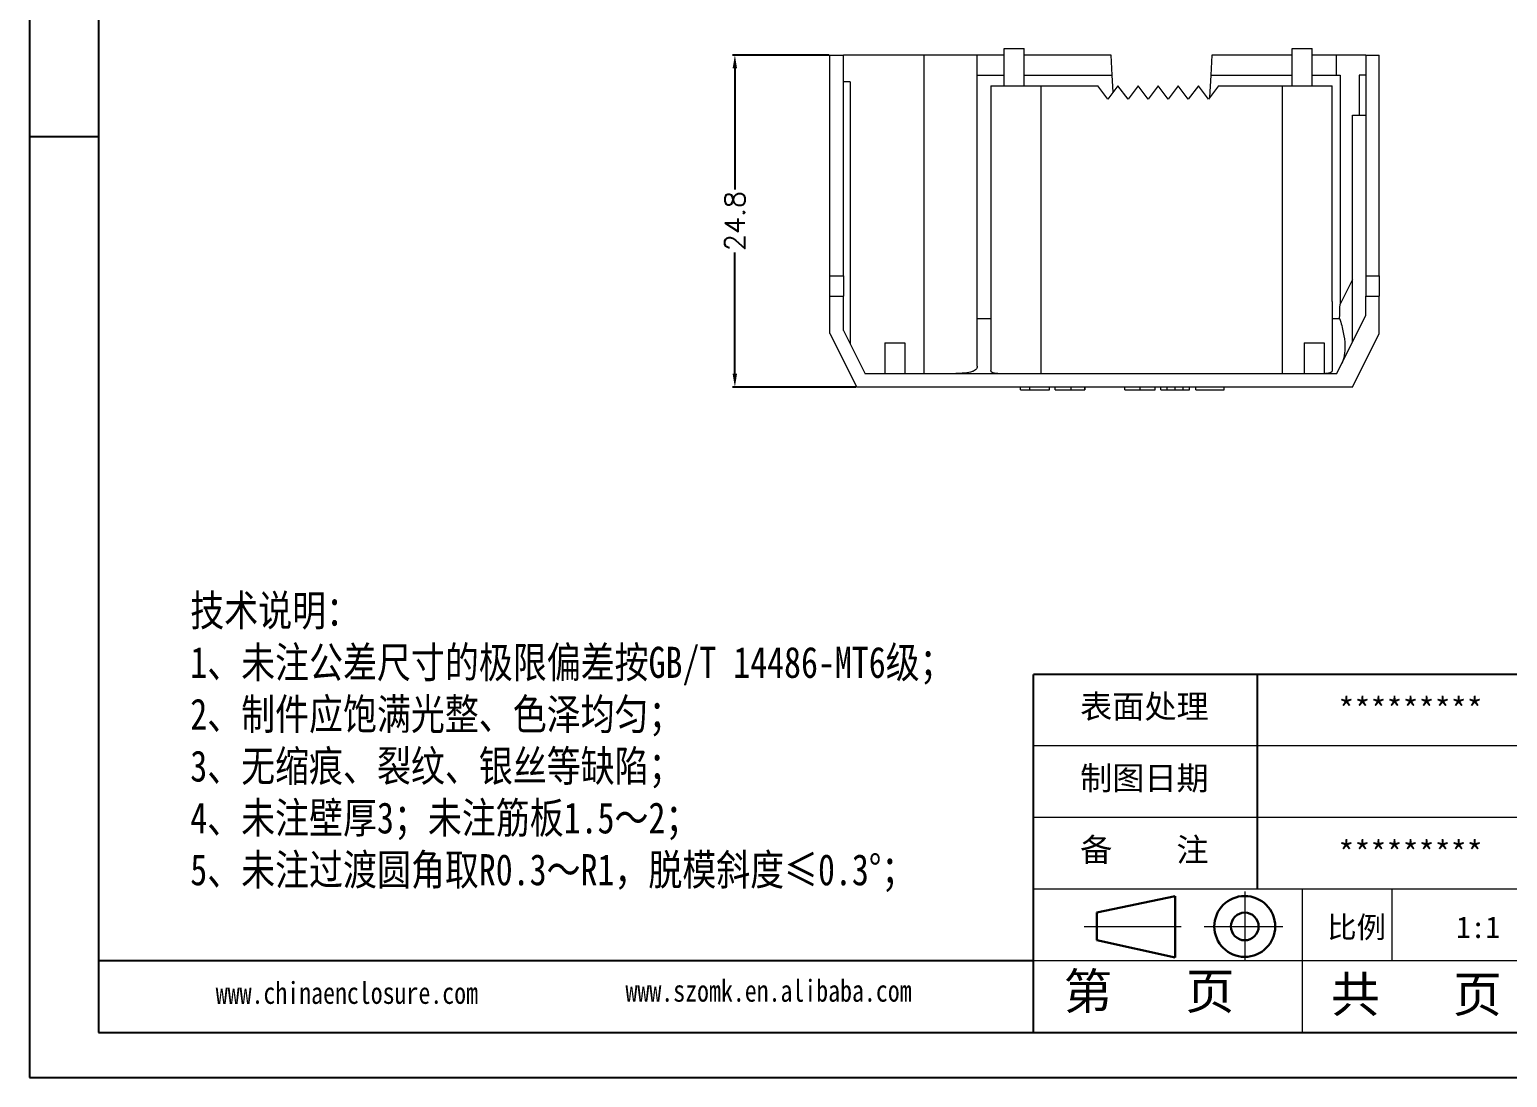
# Model space of a CAD drawing. Header units: inches. Extents: x 1287 to 2841, y 536 to 880.
# Drawn here: x 2408.2 to 2518.6, y 535.9 to 614.2 of the extents above; entities that cross this region are included whole.
import ezdxf

# ---------------------------------------------------------------- set-up
doc = ezdxf.new("R2010")
doc.units = ezdxf.units.IN
doc.linetypes.add('CENTER2', pattern=[28.575, 19.05, -3.175, 3.175, -3.175])
doc.layers.add('文字', color=81, linetype='Continuous')
for name, color, linetype, lineweight in [('粗实线', 7, 'Continuous', 30), ('细实线', 3, 'Continuous', 9), ('细点划线', 2, 'CENTER2', 9)]:
    doc.layers.add(name, color=color, linetype=linetype, lineweight=lineweight)
doc.styles.get("Standard").update_dxf_attribs({"font": 'txt', "bigfont": 'gbcbig.shx'})
doc.styles.add('宋体', font='', dxfattribs={"width": 0.8, "height": 3.5})
doc.styles.get('宋体').set_extended_font_data('SimSun')
doc.dimstyles.new('1.5', dxfattribs={"dimtxt": 1.5, "dimasz": 1, "dimexe": 0.18, "dimexo": 0.0625, "dimgap": 0.1, "dimtad": 0, "dimzin": 12, "dimdsep": 46, "dimtxsty": 'Standard', "dimcen": 0.5, "dimclrd": 3, "dimclre": 3, "dimadec": 0, "dimazin": 0, "dimtfac": 1, "dimtofl": 0, "dimtmove": 0, "dimatfit": 3, "dimfxl": 1, "dimtolj": 1, "dimtzin": 0, "dimarcsym": 0})

# ---------------------------------------------------------------- blocks, each defined once
blk = doc.blocks.new('*D105')
at = {"color": 3, "lineweight": -2}
for p, q in [((2467.92, 612.3), (2460.71, 612.3)), ((2460.89, 611.3), (2460.89, 602.25)), ((2460.89, 588.5), (2460.89, 597.55)), ((2469.92, 587.5), (2460.71, 587.5))]:
    blk.add_line(p, q, dxfattribs=at)
at = {"color": 3}
for points in [[(2460.72, 611.3), (2461.05, 611.3), (2460.89, 612.3)], [(2460.72, 588.5), (2461.05, 588.5), (2460.89, 587.5)]]:
    blk.add_solid(points, dxfattribs=at)
at = {"layer": 'Defpoints', "color": 0}
for p in [(2460.89, 612.3), (2467.99, 612.3), (2469.99, 587.5)]:
    blk.add_point(p, dxfattribs=at)
at = {"color": 0, "insert": (2460.89, 599.9), "char_height": 1.5, "attachment_point": 5, "rotation": 90}
blk.add_mtext('\\A1;24.8', dxfattribs=at)

msp = doc.modelspace()

# ---------------------------------------------------------------- linework, layer by layer
for p, q in [((2408.241, 676.436), (2408.241, 535.949)), ((2413.382, 673.091), (2413.382, 539.294)), ((2413.382, 606.193), (2408.241, 606.193)), ((2408.241, 600.989), (2408.241, 535.949)), ((2523.306, 566.053), (2483.167, 566.053)), ((2483.167, 539.294), (2483.167, 566.053)), ((2499.892, 549.998), (2499.892, 566.053)), ((2483.167, 544.646), (2413.382, 544.646)), ((2413.382, 539.294), (2603.585, 539.294)), ((2408.241, 535.949), (2606.929, 535.949)), ((2408.241, 535.949), (2500.226, 535.949))]:
    msp.add_line(p, q)
at = {"color": 7, "linetype": 'Continuous', "lineweight": 15}
for p, q in [((2467.985, 612.3), (2468.985, 612.3)), ((2467.985, 595.8), (2467.985, 612.3)), ((2468.985, 595.8), (2468.985, 612.3)), ((2474.985, 612.3), (2468.985, 612.3)), ((2474.985, 612.3), (2474.985, 588.5)), ((2478.985, 612.3), (2474.985, 612.3)), ((2478.985, 589.068), (2478.985, 612.3)), ((2480.985, 612.3), (2478.985, 612.3)), ((2480.985, 610), (2480.985, 612.8)), ((2480.985, 612.8), (2482.485, 612.8)), ((2482.485, 610), (2482.485, 612.8)), ((2488.985, 612.3), (2482.485, 612.3)), ((2489.06, 610.8), (2488.985, 612.3)), ((2496.485, 612.3), (2496.41, 610.8)), ((2502.485, 612.3), (2496.485, 612.3)), ((2502.485, 612.8), (2503.985, 612.8)), ((2502.485, 610), (2502.485, 612.8)), ((2503.985, 610), (2503.985, 612.8)), ((2505.808, 612.3), (2503.985, 612.3)), ((2505.808, 610.8), (2505.808, 612.3)), ((2507.985, 612.3), (2505.808, 612.3)), ((2507.985, 612.3), (2508.985, 612.3)), ((2507.985, 612.3), (2507.985, 595.8)), ((2508.985, 595.8), (2508.985, 612.3)), ((2469.485, 610.3), (2468.985, 610.3)), ((2469.485, 610.3), (2469.485, 590.736)), ((2478.985, 610.8), (2480.985, 610.8)), ((2482.485, 610.8), (2489.06, 610.8)), ((2489.124, 609.519), (2489.06, 610.8)), ((2496.41, 610.8), (2496.326, 609.122)), ((2496.41, 610.8), (2502.485, 610.8)), ((2503.985, 610.8), (2506.058, 610.8)), ((2506.058, 610.8), (2506.058, 593.695)), ((2507.985, 610.8), (2507.485, 610.8)), ((2507.485, 610.8), (2507.485, 607.8)), ((2479.985, 610), (2479.985, 593.9)), ((2479.985, 610), (2483.735, 610)), ((2483.735, 610), (2483.735, 588.5)), ((2483.735, 610), (2487.985, 610)), ((2488.735, 609), (2487.985, 610)), ((2489.485, 610), (2488.735, 609)), ((2490.235, 609), (2489.485, 610)), ((2490.985, 610), (2490.235, 609)), ((2491.735, 609), (2490.985, 610)), ((2492.485, 610), (2491.735, 609)), ((2493.235, 609), (2492.485, 610)), ((2493.985, 610), (2493.235, 609)), ((2494.735, 609), (2493.985, 610)), ((2495.485, 610), (2494.735, 609)), ((2496.235, 609), (2495.485, 610)), ((2496.985, 610), (2496.235, 609)), ((2496.985, 610), (2501.735, 610)), ((2501.735, 610), (2501.735, 588.5)), ((2501.735, 610), (2505.485, 610)), ((2505.485, 593.9), (2505.485, 610)), ((2506.985, 607.8), (2507.985, 607.8)), ((2506.985, 590.854), (2506.985, 607.8)), ((2467.985, 595.8), (2468.985, 595.8)), ((2467.985, 594.3), (2467.985, 595.8)), ((2468.985, 595.8), (2468.985, 594.3)), ((2507.985, 595.8), (2508.985, 595.8)), ((2507.985, 595.8), (2507.985, 594.3)), ((2508.985, 595.8), (2508.985, 594.3)), ((2467.985, 594.3), (2468.985, 594.3)), ((2467.985, 591.5), (2467.985, 594.3)), ((2468.985, 591.736), (2468.985, 594.3)), ((2479.985, 593.9), (2479.985, 588.744)), ((2505.485, 593.9), (2505.485, 588.744)), ((2507.985, 594.3), (2508.985, 594.3)), ((2507.985, 592.854), (2507.985, 594.3)), ((2508.985, 591.5), (2508.985, 594.3)), ((2478.985, 592.635), (2479.985, 592.635)), ((2505.485, 592.635), (2506.026, 592.635)), ((2505.808, 588.5), (2507.985, 592.854)), ((2467.985, 591.5), (2469.985, 587.5)), ((2468.985, 591.736), (2470.603, 588.5)), ((2506.985, 587.5), (2508.985, 591.5)), ((2472.085, 590.8), (2472.085, 588.5)), ((2472.085, 590.8), (2473.585, 590.8)), ((2473.585, 590.8), (2473.585, 588.5)), ((2503.385, 590.8), (2504.885, 590.8)), ((2503.385, 590.8), (2503.385, 588.5)), ((2504.885, 590.8), (2504.885, 588.5)), ((2505.808, 588.5), (2470.603, 588.5)), ((2506.985, 587.5), (2469.985, 587.5)), ((2482.208, 587.3), (2482.208, 587.5)), ((2482.208, 587.3), (2482.904, 587.3)), ((2482.904, 587.3), (2482.904, 587.5)), ((2484.377, 587.3), (2484.377, 587.5)), ((2484.787, 587.3), (2484.787, 587.5)), ((2485.994, 587.3), (2485.994, 587.5)), ((2487.018, 587.3), (2487.018, 587.5)), ((2487.033, 587.3), (2487.038, 587.3)), ((2487.038, 587.3), (2487.038, 587.5)), ((2489.985, 587.3), (2489.985, 587.5)), ((2491.132, 587.3), (2491.132, 587.5)), ((2492.257, 587.3), (2492.257, 587.5)), ((2492.687, 587.3), (2492.687, 587.5)), ((2492.687, 587.3), (2493.158, 587.3)), ((2493.158, 587.3), (2493.158, 587.5)), ((2493.752, 587.3), (2493.752, 587.5)), ((2494.345, 587.3), (2494.345, 587.5)), ((2494.345, 587.3), (2494.816, 587.3)), ((2494.816, 587.3), (2494.816, 587.5)), ((2495.307, 587.3), (2495.307, 587.5)), ((2495.307, 587.3), (2497.415, 587.3)), ((2497.415, 587.3), (2497.415, 587.5))]:
    msp.add_line(p, q, dxfattribs=at)
at = {"color": 8, "linetype": 'Continuous', "lineweight": 15}
msp.add_line((2506.985, 595.549), (2506.058, 593.695), dxfattribs=at)
at = {"color": 7, "linetype": 'Continuous', "lineweight": 15}
msp.add_ellipse((2494.319, 589), major_axis=(7.044, 14.087), ratio=0.6666667, start_param=5.281497, end_param=5.3558901, dxfattribs=at)
for points, knots in [([(2506.026, 592.635), (2506.147, 592.267), (2506.24, 591.915), (2506.372, 591.249), (2506.411, 590.932), (2506.433, 590.358), (2506.418, 590.099), (2506.338, 589.635), (2506.273, 589.43), (2506.186, 589.255)], [0, 0, 0, 0, 0.25, 0.25, 0.5, 0.5, 0.75, 0.75, 1, 1, 1, 1]), ([(2478.985, 589.068), (2478.985, 588.962), (2478.944, 588.873), (2478.817, 588.762), (2478.763, 588.728), (2478.636, 588.67), (2478.563, 588.645), (2478.312, 588.58), (2478.102, 588.55), (2477.741, 588.522), (2477.613, 588.515), (2477.342, 588.505), (2477.197, 588.502), (2477.048, 588.5)], [0, 0, 0, 0, 0.25, 0.25, 0.375, 0.375, 0.5, 0.5, 0.75, 0.75, 0.875, 0.875, 1, 1, 1, 1]), ([(2480.682, 588.5), (2480.453, 588.507), (2480.281, 588.527), (2480.044, 588.607), (2479.985, 588.666), (2479.985, 588.744)], [0, 0, 0, 0, 0.5, 0.5, 1, 1, 1, 1]), ([(2505.485, 588.744), (2505.476, 588.707), (2505.458, 588.631), (2505.309, 588.56), (2505.119, 588.519), (2504.953, 588.51), (2504.885, 588.506)], [0, 0, 0, 0, 0.2815013, 0.5710924, 0.8259197, 1, 1, 1, 1]), ([(2482.904, 587.3), (2482.965, 587.3), (2483.083, 587.3), (2483.254, 587.3), (2483.413, 587.3), (2483.56, 587.3), (2483.694, 587.3), (2483.815, 587.3), (2483.925, 587.3), (2484.022, 587.3), (2484.107, 587.3), (2484.18, 587.3), (2484.241, 587.3), (2484.292, 587.3), (2484.329, 587.3), (2484.357, 587.3), (2484.375, 587.3), (2484.376, 587.3), (2484.377, 587.3)], [0, 0, 0, 0, 0.0692337, 0.1339969, 0.1946714, 0.2521042, 0.30692, 0.3595893, 0.4110017, 0.462155, 0.5145964, 0.5699229, 0.6289811, 0.6922817, 0.7607608, 0.8347204, 0.9141966, 1, 1, 1, 1]), ([(2484.787, 587.3), (2484.788, 587.3), (2484.789, 587.3), (2484.805, 587.3), (2484.832, 587.3), (2484.867, 587.3), (2484.915, 587.3), (2484.972, 587.3), (2485.041, 587.3), (2485.12, 587.3), (2485.209, 587.3), (2485.302, 587.3), (2485.403, 587.3), (2485.509, 587.3), (2485.622, 587.3), (2485.741, 587.3), (2485.866, 587.3), (2485.951, 587.3), (2485.994, 587.3)], [0, 0, 0, 0, 0.092205, 0.1786111, 0.2594675, 0.3347254, 0.4051724, 0.471102, 0.533277, 0.5918408, 0.6478317, 0.7007029, 0.7515354, 0.8009332, 0.8498384, 0.8985599, 0.9485671, 1, 1, 1, 1]), ([(2485.994, 587.3), (2486.081, 587.3), (2486.255, 587.3), (2486.499, 587.3), (2486.704, 587.3), (2486.868, 587.3), (2486.968, 587.3), (2487.014, 587.3), (2487.015, 587.3), (2487.015, 587.3)], [0, 0, 0, 0, 0.14676323, 0.29339989, 0.44013781, 0.58692658, 0.74069967, 0.89463043, 1, 1, 1, 1]), ([(2489.985, 587.3), (2489.986, 587.3), (2489.988, 587.3), (2490.002, 587.3), (2490.026, 587.3), (2490.059, 587.3), (2490.102, 587.3), (2490.155, 587.3), (2490.216, 587.3), (2490.289, 587.3), (2490.37, 587.3), (2490.458, 587.3), (2490.553, 587.3), (2490.655, 587.3), (2490.764, 587.3), (2490.881, 587.3), (2491.004, 587.3), (2491.088, 587.3), (2491.132, 587.3)], [0, 0, 0, 0, 0.0967644, 0.1864399, 0.2692626, 0.3457844, 0.4158022, 0.480414, 0.5400876, 0.5951589, 0.6474598, 0.6975554, 0.7468139, 0.7952447, 0.8441529, 0.8943153, 0.945877, 1, 1, 1, 1]), ([(2491.132, 587.3), (2491.175, 587.3), (2491.26, 587.3), (2491.382, 587.3), (2491.498, 587.3), (2491.606, 587.3), (2491.706, 587.3), (2491.799, 587.3), (2491.885, 587.3), (2491.964, 587.3), (2492.034, 587.3), (2492.094, 587.3), (2492.145, 587.3), (2492.186, 587.3), (2492.218, 587.3), (2492.242, 587.3), (2492.255, 587.3), (2492.257, 587.3), (2492.257, 587.3)], [0, 0, 0, 0, 0.0543889, 0.106204, 0.1560004, 0.2045622, 0.2529553, 0.3016945, 0.3513488, 0.4033011, 0.458129, 0.5178225, 0.5824316, 0.6526325, 0.7294733, 0.8126646, 0.9027601, 1, 1, 1, 1]), ([(2493.158, 587.3), (2493.158, 587.3), (2493.159, 587.3), (2493.168, 587.3), (2493.179, 587.3), (2493.198, 587.3), (2493.22, 587.3), (2493.249, 587.3), (2493.282, 587.3), (2493.321, 587.3), (2493.363, 587.3), (2493.41, 587.3), (2493.458, 587.3), (2493.511, 587.3), (2493.567, 587.3), (2493.626, 587.3), (2493.687, 587.3), (2493.73, 587.3), (2493.752, 587.3)], [0, 0, 0, 0, 0.0822287, 0.1589369, 0.2310083, 0.2985549, 0.3625196, 0.4234638, 0.4811776, 0.5383712, 0.594461, 0.6491249, 0.7048814, 0.7605985, 0.8175037, 0.8757424, 0.9362758, 1, 1, 1, 1]), ([(2493.752, 587.3), (2493.773, 587.3), (2493.816, 587.3), (2493.877, 587.3), (2493.936, 587.3), (2493.992, 587.3), (2494.045, 587.3), (2494.093, 587.3), (2494.14, 587.3), (2494.182, 587.3), (2494.221, 587.3), (2494.255, 587.3), (2494.283, 587.3), (2494.305, 587.3), (2494.324, 587.3), (2494.336, 587.3), (2494.344, 587.3), (2494.345, 587.3), (2494.345, 587.3)], [0, 0, 0, 0, 0.0637163, 0.1242422, 0.1824738, 0.2393719, 0.2950821, 0.3508317, 0.4054888, 0.4615717, 0.5187582, 0.5768766, 0.6374749, 0.7014317, 0.76897, 0.8411579, 0.9177815, 1, 1, 1, 1])]:
    msp.add_open_spline(points, degree=3, knots=knots, dxfattribs=at)
at = {"layer": '粗实线', "color": 7}
for p, q in [((2493.744, 549.497), (2487.897, 548.258)), ((2493.744, 549.497), (2493.744, 544.914)), ((2487.897, 548.258), (2487.897, 546.19)), ((2487.897, 546.19), (2493.744, 544.914))]:
    msp.add_line(p, q, dxfattribs=at)
for radius in [2.273, 1.034]:
    msp.add_circle((2498.949, 547.224), radius, dxfattribs=at)
at = {"layer": '细实线', "color": 7}
for p, q in [((2523.306, 560.702), (2483.167, 560.702)), ((2523.306, 555.35), (2483.167, 555.35)), ((2603.585, 549.998), (2483.167, 549.998)), ((2503.237, 549.998), (2503.237, 539.294)), ((2509.926, 549.998), (2509.926, 544.646)), ((2523.306, 544.646), (2483.167, 544.646))]:
    msp.add_line(p, q, dxfattribs=at)
at = {"layer": '细点划线', "color": 7}
for p, q in [((2498.949, 549.841), (2498.949, 544.646)), ((2486.964, 547.224), (2494.192, 547.224)), ((2495.908, 547.224), (2501.784, 547.224))]:
    msp.add_line(p, q, dxfattribs=at)

# ---------------------------------------------------------------- texts
at = {"char_height": 1.76006, "width": 1000.33023, "attachment_point": 1}
for s, insert in [('{\\fSimHei|b0|i0|c134|p49;表面处理}', (2486.657, 564.535)), ('{\\fSimHei|b0|i0|c134|p49;*********}', (2505.935, 564.308)), ('{\\fSimHei|b0|i0|c134|p49;制图日期}', (2486.657, 559.183)), ('{\\fSimHei|b0|i0|c134|p49;备    注}', (2486.657, 553.831)), ('{\\fSimHei|b0|i0|c134|p49;*********}', (2505.935, 553.605))]:
    msp.add_mtext(s, dxfattribs=dict(at, insert=insert))
at = {"layer": '文字', "color": 0, "attachment_point": 1, "style": '宋体'}
for s, insert, char_height, width in [('{\\H1.111x;技术说明：\\P1、未注公差尺寸的极限偏差按GB/T 14486-MT6级；\\P2、制件应饱满光整、色泽均匀；\\P3、无缩痕、裂纹、银丝等缺陷；\\P4、未注壁厚3；未注筋板1.5～2；\\P5、未注过渡圆角取R0.3～R1，脱模斜度≤0.3%%D；}', (2420.237, 571.984), 2.09058, 76.14601), ('www.chinaenclosure.com', (2422.138, 543.08), 1.6353, 28.73064), ('www.szomk.en.alibaba.com', (2452.725, 543.242), 1.6353, 28.73064)]:
    msp.add_mtext(s, dxfattribs=dict(at, insert=insert, char_height=char_height, width=width))
at = {"layer": '细实线', "color": 7, "attachment_point": 1}
for s, insert, char_height, width in [('{\\fSimSun|b0|i0|c134|p54;比例}', (2505.11, 547.971), 1.60557, 7.04794), ('{\\fSimSun|b0|i0|c134|p54;1:1}', (2514.727, 547.971), 1.60557, 7.04794), ('{\\fSimSun|b0|i0|c134|p54;第   页}', (2485.419, 543.726), 2.67594, 20.06958), ('{\\fSimSun|b0|i0|c134|p54; 共   页}', (2503.564, 543.499), 2.67594, 20.06958)]:
    msp.add_mtext(s, dxfattribs=dict(at, insert=insert, char_height=char_height, width=width))

# ---------------------------------------------------------------- dimensions: what is measured, and where the dimension line sits
dim = msp.add_linear_dim(base=(2460.887, 612.3), p1=(2469.985, 587.5), p2=(2467.985, 612.3), angle=90, dimstyle='1.5')
dim.commit()
dim.dimension.update_dxf_attribs({"geometry": '*D105', "text_midpoint": (2460.887, 599.9)})

doc.saveas('drawing.dxf')
